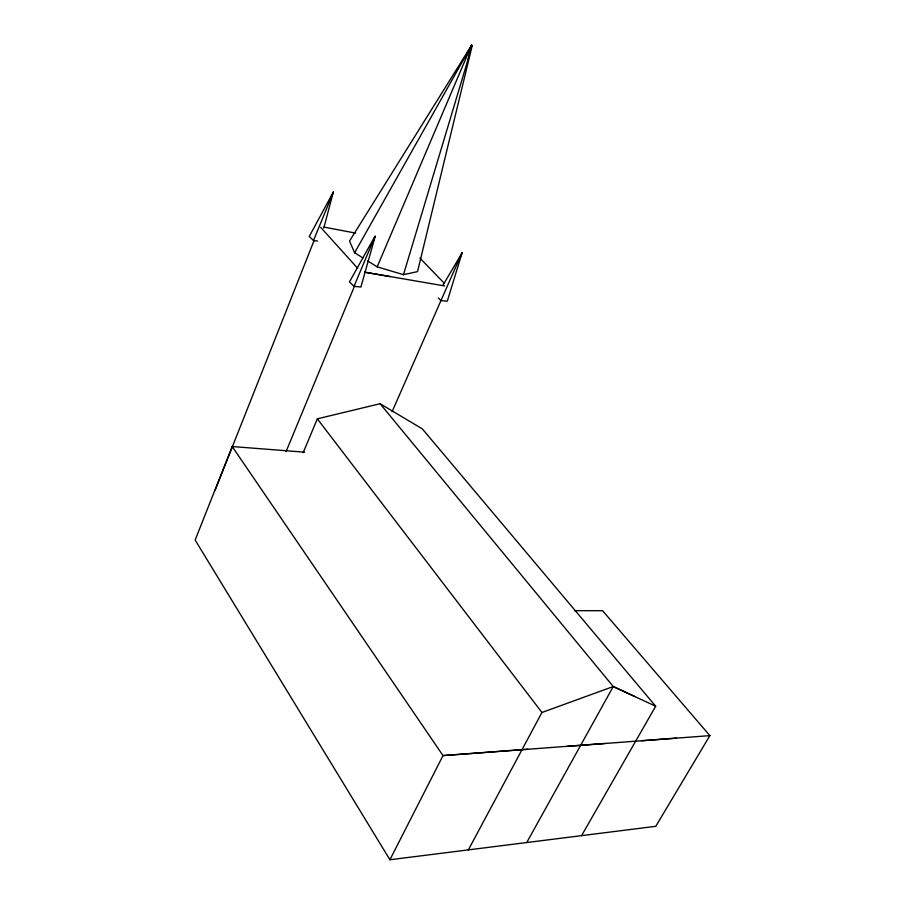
<?xml version="1.0" encoding="UTF-8"?>
<svg xmlns="http://www.w3.org/2000/svg" width="905" height="905" viewBox="0 0 905 905"><rect width="100%" height="100%" fill="white"/><g stroke="black" fill="none" stroke-linecap="round" stroke-linejoin="round"><path stroke-width="1.36" d="M323.786 228.094L333.3 192.109L309.239 236.465L313.469 240.515L317.519 241.047M375.202 236.386L360.891 287.032L354.013 286.308L349.454 281.93L374.964 236.284M467.546 61.778L471.629 45.25L349.522 241.069L354.613 252.744L362.928 257.948M403.483 274.679L472.218 45.578L417.533 271.624L403.483 274.679L377.17 266.851L367.679 260.911M442.794 285.471L462.07 252.902L447.285 301.207L441.052 300.573L438.269 298.028M330.823 198.568L333.164 192.086M304.646 452.183L232.2 446.527L195.141 540.059L389.919 859.75L655.786 826.31L709.859 735.641L602.594 610.705L574.437 610.694M215.243 489.956L314.024 240.719M373.018 241.454L375.1 236.307M470.838 47.965L471.901 45.352M313.469 240.515L333.391 192.188M286.025 451.708L354.613 285.856M303.164 452.658L317.327 418.834L380.089 403.721L422.341 428.88L655.673 706.228L581.587 835.643M354.013 286.308L375.055 236.375M377.17 266.851L471.505 45.25M461.946 252.88L392.08 411.696M459.853 257.936L462.07 252.902M389.919 859.75L443.009 755.596L709.859 735.641M468.36 849.874L541.937 712.484L613.251 686.544L655.673 706.228M526.733 842.544L613.251 686.544L380.089 403.721M466.166 55.103L471.629 45.25M354.613 252.744L471.573 45.34M527.706 749.261L443.009 755.596L232.2 446.527M567.299 746.308L605.196 743.469M641.532 740.754L676.397 738.141M364.613 272.179L390.327 276.602M364.681 272.19L444.638 285.935M323.854 227.076L355.62 233.117M613.251 686.544L634.88 696.579M419.909 258.117L444.479 283.469M320.653 227.302L357.769 268.4M317.327 418.834L541.937 712.484"/></g></svg>
